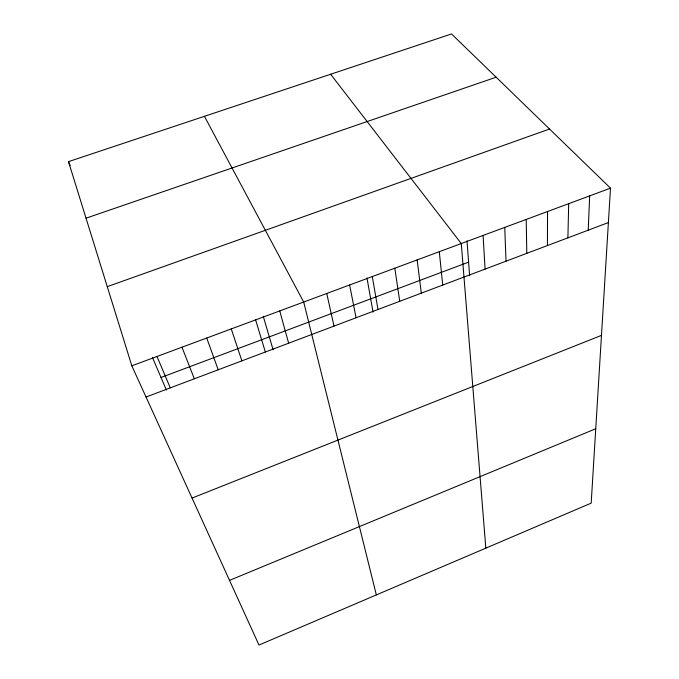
<?xml version="1.0" encoding="UTF-8"?>
<svg xmlns="http://www.w3.org/2000/svg" width="679" height="679" viewBox="0 0 679 679"><rect width="100%" height="100%" fill="white"/><g stroke="black" fill="none" stroke-linecap="round" stroke-linejoin="round"><path stroke-width="1.02" d="M547.427 245.569L547.537 211.525M567.899 237.845L568.688 203.675M588.218 230.173L589.678 195.883M610.506 188.151L591.188 503.139L258.979 645.05L131.828 365.828L68.494 161.636L451.535 33.95L610.506 188.151L131.828 365.828M229.527 580.367L595.746 428.755M192.055 498.08L601.475 335.375M146.036 397.02L608.401 222.559M161.016 377.482L468.603 262.136M107.274 286.648L549.54 129.018M86.029 218.188L496.137 77.211M330.639 74.249L461.279 243.54L485.825 548.148M204.438 116.321L303.7 302.028L376.344 594.914M68.494 161.636L70.149 165.506M152.444 357.493L166.414 390.077M157.002 356.483L170.285 387.87M181.972 347.215L194.347 378.789M206.722 338.023L218.205 369.792M231.267 328.916L241.877 360.855M255.61 319.877L265.353 352.002M263.274 316.372L273.111 349.804M279.756 310.923L288.643 343.209M326.743 293.472L334 326.098M349.617 284.985L356.076 317.764M366.957 277.898L373.051 312.085M372.304 276.565L377.991 309.497M394.813 268.213L399.736 301.298M417.144 259.921L421.311 293.15M439.296 251.697L442.725 285.07M467.008 240.773L469.613 275.632M483.092 235.443L485.078 269.096M504.743 227.406L506.016 261.194M526.217 219.436L526.794 253.352"/></g></svg>
